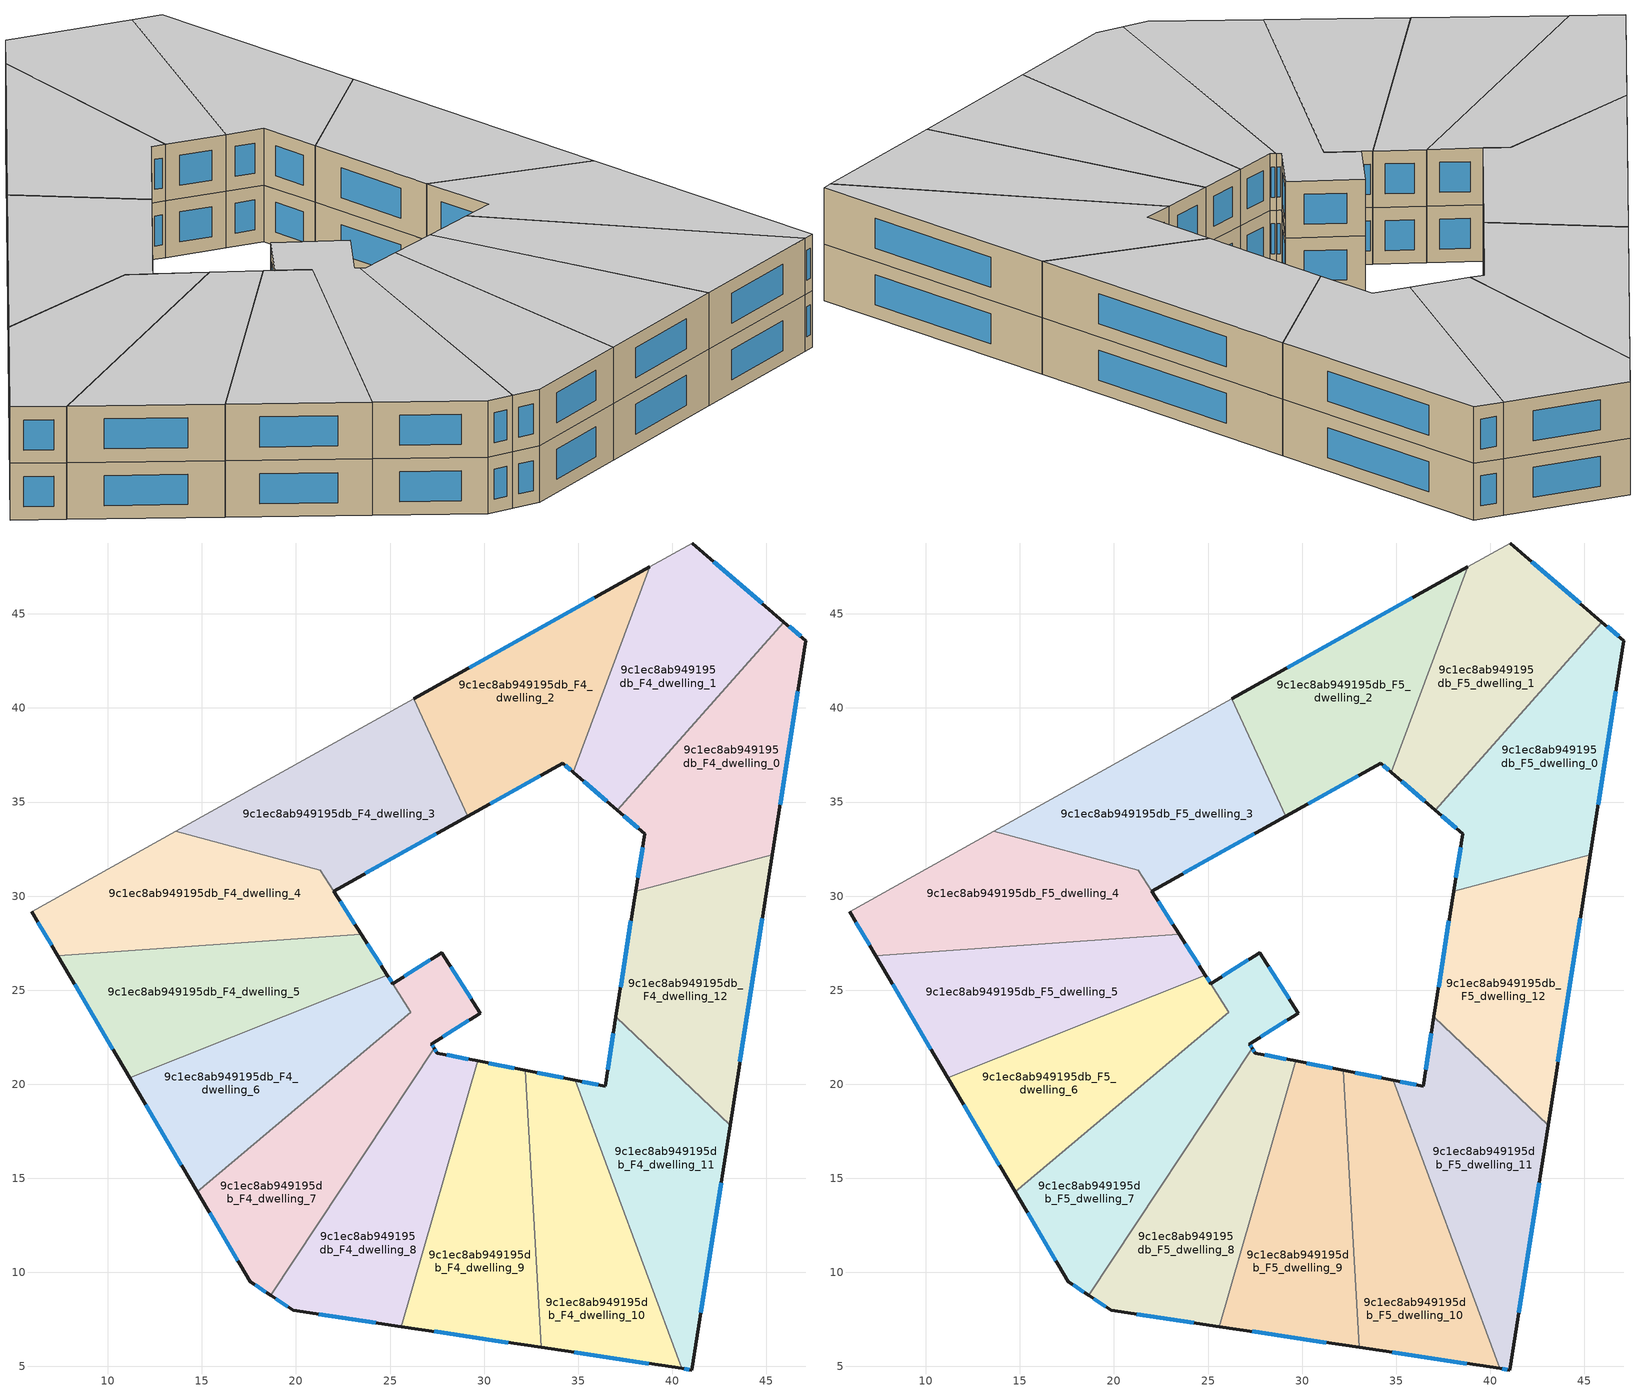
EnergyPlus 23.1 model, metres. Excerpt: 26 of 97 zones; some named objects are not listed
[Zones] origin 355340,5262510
9c1ec8ab949195db_F4_dwelling_0
 floor to 9c1ec8ab949195db_F3_dwelling_0 (EU_floor_Construction): 47.1,43.57 45.32,32.2 38.05,30.25 38.53,33.32 37.08,34.57 45.94,44.57 z12
 wall outside (EU_wall_Construction): 37.08,34.57 38.53,33.32 38.05,30.25 / 45.32,32.2 47.1,43.57 45.94,44.57 z12:15
 wall to 9c1ec8ab949195db_F4_dwelling_12 (EU_wall_Construction): 38.05,30.25 45.32,32.2 z12:15
 wall to 9c1ec8ab949195db_F4_dwelling_1 (EU_wall_Construction): 45.94,44.57 37.08,34.57 z12:15
 window (EU_Window_Construction): 38.42,32.6 38.16,30.97 / 37.42,34.28 38.19,33.61 / 46.83,43.81 46.21,44.33 / 45.74,34.87 46.68,40.9 z12.7:14.3
9c1ec8ab949195db_F4_dwelling_1
 floor to 9c1ec8ab949195db_F3_dwelling_1 (EU_floor_Construction): 45.94,44.57 37.08,34.57 34.74,36.58 38.82,47.52 41.05,48.77 z12
 wall outside (EU_wall_Construction): 34.74,36.58 37.08,34.57 / 45.94,44.57 41.05,48.77 z12:15
 wall to 9c1ec8ab949195db_F4_dwelling_2 (EU_wall_Construction): 38.82,47.52 34.74,36.58 z12:15
 wall adiabatic (EU_wall_Construction): 41.05,48.77 38.82,47.52 z12:15
 window (EU_Window_Construction): 35.29,36.11 36.53,35.04 / 44.79,45.56 42.2,47.78 z12.7:14.3
9c1ec8ab949195db_F4_dwelling_10
 floor to 9c1ec8ab949195db_F3_dwelling_10 (EU_floor_Construction): 34.84,20.22 40.5,4.89 33.03,6.01 32.2,20.74 z12
 wall outside (EU_wall_Construction): 34.84,20.22 32.2,20.74 / 33.03,6.01 40.5,4.89 z12:15
 wall to 9c1ec8ab949195db_F4_dwelling_11 (EU_wall_Construction): 40.5,4.89 34.84,20.22 z12:15
 wall to 9c1ec8ab949195db_F4_dwelling_9 (EU_wall_Construction): 32.2,20.74 33.03,6.01 z12:15
 window (EU_Window_Construction): 34.22,20.34 32.82,20.62 / 34.79,5.75 38.75,5.15 z12.7:14.3
9c1ec8ab949195db_F4_dwelling_11
 floor to 9c1ec8ab949195db_F3_dwelling_11 (EU_floor_Construction): 43.07,17.82 41.04,4.81 40.5,4.89 34.84,20.22 36.43,19.91 37.01,23.58 z12
 wall outside (EU_wall_Construction): 37.01,23.58 36.43,19.91 34.84,20.22 / 40.5,4.89 41.04,4.81 43.07,17.82 z12:15
 wall to 9c1ec8ab949195db_F4_dwelling_12 (EU_wall_Construction): 43.07,17.82 37.01,23.58 z12:15
 window (EU_Window_Construction): 36.06,19.98 35.21,20.14 / 36.87,22.72 36.57,20.77 / 41.52,7.87 42.6,14.77 / 40.63,4.87 40.91,4.83 z12.7:14.3
9c1ec8ab949195db_F4_dwelling_12
 floor to 9c1ec8ab949195db_F3_dwelling_12 (EU_floor_Construction): 45.32,32.2 43.07,17.82 37.01,23.58 38.05,30.25 z12
 wall outside (EU_wall_Construction): 38.05,30.25 37.01,23.58 / 43.07,17.82 45.32,32.2 z12:15
 window (EU_Window_Construction): 37.81,28.69 37.25,25.15 / 43.6,21.2 44.79,28.82 z12.7:14.3
9c1ec8ab949195db_F4_dwelling_2
 floor to 9c1ec8ab949195db_F3_dwelling_2 (EU_floor_Construction): 38.82,47.52 34.74,36.58 34.18,37.06 29.13,34.25 26.25,40.5 z12
 wall outside (EU_wall_Construction): 29.13,34.25 34.18,37.06 34.74,36.58 / 38.82,47.52 26.25,40.5 z12:15
 wall to 9c1ec8ab949195db_F4_dwelling_3 (EU_wall_Construction): 26.25,40.5 29.13,34.25 z12:15
 window (EU_Window_Construction): 34.31,36.95 34.61,36.69 / 30.32,34.91 33,36.4 / 35.86,45.87 29.2,42.15 z12.7:14.3
9c1ec8ab949195db_F4_dwelling_3
 floor to 9c1ec8ab949195db_F3_dwelling_3 (EU_floor_Construction): 26.25,40.5 29.13,34.25 22.01,30.27 21.3,31.38 13.62,33.45 z12
 wall outside (EU_wall_Construction): 22.01,30.27 29.13,34.25 z12:15
 wall adiabatic (EU_wall_Construction): 26.25,40.5 13.62,33.45 z12:15
 wall to 9c1ec8ab949195db_F4_dwelling_4 (EU_wall_Construction): 13.62,33.45 21.3,31.38 22.01,30.27 z12:15
 window (EU_Window_Construction): 23.68,31.2 27.46,33.31 z12.7:14.3
9c1ec8ab949195db_F4_dwelling_4
 floor to 9c1ec8ab949195db_F3_dwelling_4 (EU_floor_Construction): 21.3,31.38 23.47,27.98 7.33,26.83 5.95,29.17 13.62,33.45 z12
 wall outside (EU_wall_Construction): 23.47,27.98 22.01,30.26 / 5.95,29.17 7.33,26.83 z12:15
 wall to 9c1ec8ab949195db_F4_dwelling_5 (EU_wall_Construction): 7.33,26.83 23.47,27.98 z12:15
 wall adiabatic (EU_wall_Construction): 13.62,33.45 5.95,29.17 z12:15
 window (EU_Window_Construction): 23.13,28.51 22.35,29.73 / 6.28,28.62 7.01,27.38 z12.7:14.3
9c1ec8ab949195db_F4_dwelling_5
 floor to 9c1ec8ab949195db_F3_dwelling_5 (EU_floor_Construction): 23.47,27.98 24.85,25.8 11.17,20.33 7.33,26.83 z12
 wall outside (EU_wall_Construction): 24.85,25.8 23.47,27.98 / 7.33,26.83 11.17,20.33 z12:15
 wall to 9c1ec8ab949195db_F4_dwelling_6 (EU_wall_Construction): 11.17,20.33 24.85,25.8 z12:15
 window (EU_Window_Construction): 24.53,26.32 23.79,27.47 / 8.23,25.31 10.27,21.86 z12.7:14.3
9c1ec8ab949195db_F4_dwelling_6
 floor to 9c1ec8ab949195db_F3_dwelling_6 (EU_floor_Construction): 24.85,25.8 26.11,23.82 14.75,14.28 11.17,20.33 z12
 wall outside (EU_wall_Construction): 11.17,20.33 14.75,14.28 / 25.15,25.34 24.85,25.8 z12:15
 wall to 9c1ec8ab949195db_F4_dwelling_7 (EU_wall_Construction): 14.75,14.28 26.11,23.82 25.15,25.34 z12:15
 window (EU_Window_Construction): 12.01,18.91 13.91,15.7 / 25.08,25.45 24.92,25.7 z12.7:14.3
9c1ec8ab949195db_F4_dwelling_7
 floor to 9c1ec8ab949195db_F3_dwelling_7 (EU_floor_Construction): 27.74,26.99 29.8,23.78 27.2,22.13 27.35,21.91 18.65,8.79 17.57,9.51 14.75,14.28 26.11,23.83 25.15,25.34 z12
 wall outside (EU_wall_Construction): 27.35,21.91 27.2,22.13 29.8,23.78 27.74,26.99 25.15,25.34 / 14.75,14.28 17.57,9.51 18.65,8.79 z12:15
 wall to 9c1ec8ab949195db_F4_dwelling_8 (EU_wall_Construction): 18.65,8.79 27.35,21.91 z12:15
 window (EU_Window_Construction): 27.31,21.96 27.24,22.08 / 17.82,9.34 18.4,8.96 / 15.41,13.16 16.91,10.63 / 27.13,26.6 25.76,25.73 / 29.31,24.54 28.22,26.24 / 27.81,22.52 29.19,23.4 z12.7:14.3
9c1ec8ab949195db_F4_dwelling_8
 floor to 9c1ec8ab949195db_F3_dwelling_8 (EU_floor_Construction): 29.65,21.24 25.59,7.12 19.86,7.98 18.65,8.79 27.35,21.91 27.51,21.66 z12
 wall outside (EU_wall_Construction): 29.65,21.24 27.51,21.66 27.35,21.91 / 18.65,8.79 19.86,7.98 25.59,7.12 z12:15
 wall to 9c1ec8ab949195db_F4_dwelling_9 (EU_wall_Construction): 25.59,7.12 29.65,21.24 z12:15
 window (EU_Window_Construction): 27.47,21.72 27.38,21.85 / 29.15,21.34 28.01,21.56 / 21.21,7.78 24.25,7.33 / 18.93,8.6 19.58,8.17 z12.7:14.3
9c1ec8ab949195db_F4_dwelling_9
 floor to 9c1ec8ab949195db_F3_dwelling_9 (EU_floor_Construction): 32.2,20.74 33.03,6.01 25.59,7.12 29.65,21.24 z12
 wall outside (EU_wall_Construction): 32.2,20.74 29.65,21.24 / 25.59,7.12 33.03,6.01 z12:15
 window (EU_Window_Construction): 31.6,20.85 30.25,21.12 / 27.34,6.86 31.28,6.27 z12.7:14.3
9c1ec8ab949195db_F5_dwelling_0
 floor to 9c1ec8ab949195db_F4_dwelling_0 (EU_floor_Construction): 47.1,43.57 45.32,32.2 38.05,30.25 38.53,33.32 37.08,34.57 45.94,44.57 z15
 wall outside (EU_wall_Construction): 37.08,34.57 38.53,33.32 38.05,30.25 / 45.32,32.2 47.1,43.57 45.94,44.57 z15:18
 wall to 9c1ec8ab949195db_F5_dwelling_12 (EU_wall_Construction): 38.05,30.25 45.32,32.2 z15:18
 wall to 9c1ec8ab949195db_F5_dwelling_1 (EU_wall_Construction): 45.94,44.57 37.08,34.57 z15:18
 window (EU_Window_Construction): 38.42,32.6 38.16,30.97 / 37.42,34.28 38.19,33.61 / 46.83,43.81 46.21,44.33 / 45.74,34.87 46.68,40.9 z15.7:17.3
 ceiling to 9c1ec8ab949195db_F6_dwelling_0 (EU_floor_Construction): 45.32,32.2 47.1,43.57 45.94,44.57 37.08,34.57 38.53,33.32 38.05,30.25 z18
9c1ec8ab949195db_F5_dwelling_1
 floor to 9c1ec8ab949195db_F4_dwelling_1 (EU_floor_Construction): 45.94,44.57 37.08,34.57 34.74,36.58 38.82,47.52 41.05,48.77 z15
 wall outside (EU_wall_Construction): 34.74,36.58 37.08,34.57 / 45.94,44.57 41.05,48.77 z15:18
 wall to 9c1ec8ab949195db_F5_dwelling_2 (EU_wall_Construction): 38.82,47.52 34.74,36.58 z15:18
 wall adiabatic (EU_wall_Construction): 41.05,48.77 38.82,47.52 z15:18
 window (EU_Window_Construction): 35.29,36.11 36.53,35.04 / 44.79,45.56 42.2,47.78 z15.7:17.3
 ceiling to 9c1ec8ab949195db_F6_dwelling_1 (EU_floor_Construction): 37.08,34.57 45.94,44.57 41.05,48.77 38.82,47.52 34.74,36.58 z18
9c1ec8ab949195db_F5_dwelling_10
 floor to 9c1ec8ab949195db_F4_dwelling_10 (EU_floor_Construction): 34.84,20.22 40.5,4.89 33.03,6.01 32.2,20.74 z15
 wall outside (EU_wall_Construction): 34.84,20.22 32.2,20.74 / 33.03,6.01 40.5,4.89 z15:18
 wall to 9c1ec8ab949195db_F5_dwelling_11 (EU_wall_Construction): 40.5,4.89 34.84,20.22 z15:18
 wall to 9c1ec8ab949195db_F5_dwelling_9 (EU_wall_Construction): 32.2,20.74 33.03,6.01 z15:18
 window (EU_Window_Construction): 34.22,20.34 32.82,20.62 / 34.79,5.75 38.75,5.15 z15.7:17.3
 ceiling to 9c1ec8ab949195db_F6_dwelling_10 (EU_floor_Construction): 40.5,4.89 34.84,20.22 32.2,20.74 33.03,6.01 z18
9c1ec8ab949195db_F5_dwelling_11
 floor to 9c1ec8ab949195db_F4_dwelling_11 (EU_floor_Construction): 43.07,17.82 41.04,4.81 40.5,4.89 34.84,20.22 36.43,19.91 37.01,23.58 z15
 wall outside (EU_wall_Construction): 37.01,23.58 36.43,19.91 34.84,20.22 / 40.5,4.89 41.04,4.81 43.07,17.82 z15:18
 wall to 9c1ec8ab949195db_F5_dwelling_12 (EU_wall_Construction): 43.07,17.82 37.01,23.58 z15:18
 window (EU_Window_Construction): 36.06,19.98 35.21,20.14 / 36.87,22.72 36.57,20.77 / 41.52,7.87 42.6,14.77 / 40.63,4.87 40.91,4.83 z15.7:17.3
 ceiling to 9c1ec8ab949195db_F6_dwelling_11 (EU_floor_Construction): 41.04,4.81 43.07,17.82 37.01,23.58 36.43,19.91 34.84,20.22 40.5,4.89 z18
9c1ec8ab949195db_F5_dwelling_12
 floor to 9c1ec8ab949195db_F4_dwelling_12 (EU_floor_Construction): 45.32,32.2 43.07,17.82 37.01,23.58 38.05,30.25 z15
 wall outside (EU_wall_Construction): 38.05,30.25 37.01,23.58 / 43.07,17.82 45.32,32.2 z15:18
 window (EU_Window_Construction): 37.81,28.69 37.25,25.15 / 43.6,21.2 44.79,28.82 z15.7:17.3
 ceiling to 9c1ec8ab949195db_F6_dwelling_12 (EU_floor_Construction): 43.07,17.82 45.32,32.2 38.05,30.25 37.01,23.58 z18
9c1ec8ab949195db_F5_dwelling_2
 floor to 9c1ec8ab949195db_F4_dwelling_2 (EU_floor_Construction): 38.82,47.52 34.74,36.58 34.18,37.06 29.13,34.25 26.25,40.5 z15
 wall outside (EU_wall_Construction): 29.13,34.25 34.18,37.06 34.74,36.58 / 38.82,47.52 26.25,40.5 z15:18
 wall to 9c1ec8ab949195db_F5_dwelling_3 (EU_wall_Construction): 26.25,40.5 29.13,34.25 z15:18
 window (EU_Window_Construction): 34.31,36.95 34.61,36.69 / 30.32,34.91 33,36.4 / 35.86,45.87 29.2,42.15 z15.7:17.3
 ceiling to 9c1ec8ab949195db_F6_dwelling_2 (EU_floor_Construction): 34.74,36.58 38.82,47.52 26.25,40.5 29.13,34.25 34.18,37.06 z18
9c1ec8ab949195db_F5_dwelling_3
 floor to 9c1ec8ab949195db_F4_dwelling_3 (EU_floor_Construction): 26.25,40.5 29.13,34.25 22.01,30.27 21.3,31.38 13.62,33.45 z15
 wall outside (EU_wall_Construction): 22.01,30.27 29.13,34.25 z15:18
 wall adiabatic (EU_wall_Construction): 26.25,40.5 13.62,33.45 z15:18
 wall to 9c1ec8ab949195db_F5_dwelling_4 (EU_wall_Construction): 13.62,33.45 21.3,31.38 22.01,30.27 z15:18
 window (EU_Window_Construction): 23.68,31.2 27.46,33.31 z15.7:17.3
 ceiling to 9c1ec8ab949195db_F6_dwelling_3 (EU_floor_Construction): 29.13,34.25 26.25,40.5 13.62,33.45 21.3,31.38 22.01,30.27 z18
9c1ec8ab949195db_F5_dwelling_4
 floor to 9c1ec8ab949195db_F4_dwelling_4 (EU_floor_Construction): 21.3,31.38 23.47,27.98 7.33,26.83 5.95,29.17 13.62,33.45 z15
 wall outside (EU_wall_Construction): 23.47,27.98 22.01,30.26 / 5.95,29.17 7.33,26.83 z15:18
 wall to 9c1ec8ab949195db_F5_dwelling_5 (EU_wall_Construction): 7.33,26.83 23.47,27.98 z15:18
 wall adiabatic (EU_wall_Construction): 13.62,33.45 5.95,29.17 z15:18
 window (EU_Window_Construction): 23.13,28.51 22.35,29.73 / 6.28,28.62 7.01,27.38 z15.7:17.3
 ceiling to 9c1ec8ab949195db_F6_dwelling_4 (EU_floor_Construction): 23.47,27.98 21.3,31.38 13.62,33.45 5.95,29.17 7.33,26.83 z18
9c1ec8ab949195db_F5_dwelling_5
 floor to 9c1ec8ab949195db_F4_dwelling_5 (EU_floor_Construction): 23.47,27.98 24.85,25.8 11.17,20.33 7.33,26.83 z15
 wall outside (EU_wall_Construction): 24.85,25.8 23.47,27.98 / 7.33,26.83 11.17,20.33 z15:18
 wall to 9c1ec8ab949195db_F5_dwelling_6 (EU_wall_Construction): 11.17,20.33 24.85,25.8 z15:18
 window (EU_Window_Construction): 24.53,26.32 23.79,27.47 / 8.23,25.31 10.27,21.86 z15.7:17.3
 ceiling to 9c1ec8ab949195db_F6_dwelling_5 (EU_floor_Construction): 24.85,25.8 23.47,27.98 7.33,26.83 11.17,20.33 z18
9c1ec8ab949195db_F5_dwelling_6
 floor to 9c1ec8ab949195db_F4_dwelling_6 (EU_floor_Construction): 24.85,25.8 26.11,23.82 14.75,14.28 11.17,20.33 z15
 wall outside (EU_wall_Construction): 11.17,20.33 14.75,14.28 / 25.15,25.34 24.85,25.8 z15:18
 wall to 9c1ec8ab949195db_F5_dwelling_7 (EU_wall_Construction): 14.75,14.28 26.11,23.82 25.15,25.34 z15:18
 window (EU_Window_Construction): 12.01,18.91 13.91,15.7 / 25.08,25.45 24.92,25.7 z15.7:17.3
 ceiling to 9c1ec8ab949195db_F6_dwelling_6 (EU_floor_Construction): 26.11,23.82 24.85,25.8 11.17,20.33 14.75,14.28 z18
9c1ec8ab949195db_F5_dwelling_7
 floor to 9c1ec8ab949195db_F4_dwelling_7 (EU_floor_Construction): 27.74,26.99 29.8,23.78 27.2,22.13 27.35,21.91 18.65,8.79 17.57,9.51 14.75,14.28 26.11,23.83 25.15,25.34 z15
 wall outside (EU_wall_Construction): 27.35,21.91 27.2,22.13 29.8,23.78 27.74,26.99 25.15,25.34 / 14.75,14.28 17.57,9.51 18.65,8.79 z15:18
 wall to 9c1ec8ab949195db_F5_dwelling_8 (EU_wall_Construction): 18.65,8.79 27.35,21.91 z15:18
 window (EU_Window_Construction): 27.31,21.96 27.24,22.08 / 17.82,9.34 18.4,8.96 / 15.41,13.16 16.91,10.63 / 27.13,26.6 25.76,25.73 / 29.31,24.54 28.22,26.24 / 27.81,22.52 29.19,23.4 z15.7:17.3
 ceiling to 9c1ec8ab949195db_F6_dwelling_7 (EU_floor_Construction): 18.65,8.79 27.35,21.91 27.2,22.13 29.8,23.78 27.74,26.99 25.15,25.34 26.11,23.83 14.75,14.28 17.57,9.51 z18
9c1ec8ab949195db_F5_dwelling_8
 floor to 9c1ec8ab949195db_F4_dwelling_8 (EU_floor_Construction): 29.65,21.24 25.59,7.12 19.86,7.98 18.65,8.79 27.35,21.91 27.51,21.66 z15
 wall outside (EU_wall_Construction): 29.65,21.24 27.51,21.66 27.35,21.91 / 18.65,8.79 19.86,7.98 25.59,7.12 z15:18
 wall to 9c1ec8ab949195db_F5_dwelling_9 (EU_wall_Construction): 25.59,7.12 29.65,21.24 z15:18
 window (EU_Window_Construction): 27.47,21.72 27.38,21.85 / 29.15,21.34 28.01,21.56 / 21.21,7.78 24.25,7.33 / 18.93,8.6 19.58,8.17 z15.7:17.3
 ceiling to 9c1ec8ab949195db_F6_dwelling_8 (EU_floor_Construction): 25.59,7.12 29.65,21.24 27.51,21.66 27.35,21.91 18.65,8.79 19.86,7.98 z18
9c1ec8ab949195db_F5_dwelling_9
 floor to 9c1ec8ab949195db_F4_dwelling_9 (EU_floor_Construction): 32.2,20.74 33.03,6.01 25.59,7.12 29.65,21.24 z15
 wall outside (EU_wall_Construction): 32.2,20.74 29.65,21.24 / 25.59,7.12 33.03,6.01 z15:18
 window (EU_Window_Construction): 31.6,20.85 30.25,21.12 / 27.34,6.86 31.28,6.27 z15.7:17.3
 ceiling to 9c1ec8ab949195db_F6_dwelling_9 (EU_floor_Construction): 33.03,6.01 32.2,20.74 29.65,21.24 25.59,7.12 z18
[Building]
EU S2 Campaign: North Axis=0; Terrain=City; Solar Distribution=FullExterior
[Site:Location]
Budapest.Ferenc.Liszt.Intl.AP: Latitude=47.437; Longitude=19.256; Time Zone=1; Elevation=185
[SizingPeriod:WeatherFileDays]
AnnualSizingPeriod: Begin Month=1; Begin Day of Month=1; End Month=12; End Day of Month=31; Day of Week for Start Day=Monday; Use Weather File Daylight Saving Period=No; Use Weather File Rain and Snow Indicators=No
[MATERIAL]
EU_InternalMass_Material: Roughness=MediumRough; Thickness=0.1; Conductivity=1; Density=1800; Specific Heat=900; Thermal Absorptance=0.9; Solar Absorptance=0.7; Visible Absorptance=0.7
[MATERIAL:NOMASS] Roughness=MediumRough; Thermal Absorptance=0.9; Solar Absorptance=0.7; Visible Absorptance=0.7
Name | Thermal Resistance
EU_wall_NoMass | 0.832559
EU_floor_NoMass | 0.872794
[WINDOWMATERIAL:SIMPLEGLAZINGSYSTEM]
EU_Window_SimpleGlazing: UFactor=2.79869; Solar Heat Gain Coefficient=0.75; Visible Transmittance=0.75
[CONSTRUCTION]
EU_wall_Construction: EU_wall_NoMass
EU_floor_Construction: EU_floor_NoMass
EU_Window_Construction: EU_Window_SimpleGlazing
EU_InternalMass_Construction: EU_InternalMass_Material
[ZONE] Type=1; Multiplier=1; Ceiling Height=autocalculate; Floor Area=autocalculate; Part of Total Floor Area=Yes
Name | Volume
9c1ec8ab949195db_F4_dwelling_0; 9c1ec8ab949195db_F5_dwelling_0 | 219.926
9c1ec8ab949195db_F4_dwelling_1; 9c1ec8ab949195db_F5_dwelling_1 | 219.93
9c1ec8ab949195db_F4_dwelling_10; 9c1ec8ab949195db_F5_dwelling_10 | 219.934
9c1ec8ab949195db_F4_dwelling_11; 9c1ec8ab949195db_F5_dwelling_11 | 219.931
9c1ec8ab949195db_F4_dwelling_12; 9c1ec8ab949195db_F5_dwelling_12 | 219.928
9c1ec8ab949195db_F4_dwelling_2; 9c1ec8ab949195db_F5_dwelling_2 | 219.951
9c1ec8ab949195db_F4_dwelling_3; 9c1ec8ab949195db_F5_dwelling_3 | 222.404
9c1ec8ab949195db_F4_dwelling_4; 9c1ec8ab949195db_F5_dwelling_4 | 217.403
9c1ec8ab949195db_F4_dwelling_5; 9c1ec8ab949195db_F5_dwelling_5; 9c1ec8ab949195db_F4_dwelling_9; 9c1ec8ab949195db_F5_dwelling_9 | 219.91
9c1ec8ab949195db_F4_dwelling_6; 9c1ec8ab949195db_F5_dwelling_6 | 205.243
9c1ec8ab949195db_F4_dwelling_7; 9c1ec8ab949195db_F5_dwelling_7 | 238.724
9c1ec8ab949195db_F4_dwelling_8; 9c1ec8ab949195db_F5_dwelling_8 | 215.86
[INTERNALMASS] Construction=EU_InternalMass_Construction
Name | Zone or ZoneList | Surface Area
9c1ec8ab949195db_F4_dwelling_0_EU_InternalMass | 9c1ec8ab949195db_F4_dwelling_0 | 73.3084
9c1ec8ab949195db_F4_dwelling_1_EU_InternalMass | 9c1ec8ab949195db_F4_dwelling_1 | 73.3103
9c1ec8ab949195db_F4_dwelling_2_EU_InternalMass | 9c1ec8ab949195db_F4_dwelling_2 | 73.3169
9c1ec8ab949195db_F4_dwelling_3_EU_InternalMass | 9c1ec8ab949195db_F4_dwelling_3 | 74.1356
9c1ec8ab949195db_F4_dwelling_4_EU_InternalMass | 9c1ec8ab949195db_F4_dwelling_4 | 72.4766
9c1ec8ab949195db_F4_dwelling_5_EU_InternalMass | 9c1ec8ab949195db_F4_dwelling_5 | 73.3035
9c1ec8ab949195db_F4_dwelling_6_EU_InternalMass | 9c1ec8ab949195db_F4_dwelling_6 | 68.42
9c1ec8ab949195db_F4_dwelling_7_EU_InternalMass | 9c1ec8ab949195db_F4_dwelling_7 | 79.5736
9c1ec8ab949195db_F4_dwelling_8_EU_InternalMass | 9c1ec8ab949195db_F4_dwelling_8 | 71.9534
9c1ec8ab949195db_F4_dwelling_9_EU_InternalMass | 9c1ec8ab949195db_F4_dwelling_9 | 73.3032
9c1ec8ab949195db_F4_dwelling_10_EU_InternalMass | 9c1ec8ab949195db_F4_dwelling_10 | 73.3113
9c1ec8ab949195db_F4_dwelling_11_EU_InternalMass | 9c1ec8ab949195db_F4_dwelling_11 | 73.3106
9c1ec8ab949195db_F4_dwelling_12_EU_InternalMass | 9c1ec8ab949195db_F4_dwelling_12 | 73.3095
9c1ec8ab949195db_F5_dwelling_0_EU_InternalMass | 9c1ec8ab949195db_F5_dwelling_0 | 73.3084
9c1ec8ab949195db_F5_dwelling_1_EU_InternalMass | 9c1ec8ab949195db_F5_dwelling_1 | 73.3103
9c1ec8ab949195db_F5_dwelling_2_EU_InternalMass | 9c1ec8ab949195db_F5_dwelling_2 | 73.3169
9c1ec8ab949195db_F5_dwelling_3_EU_InternalMass | 9c1ec8ab949195db_F5_dwelling_3 | 74.1356
9c1ec8ab949195db_F5_dwelling_4_EU_InternalMass | 9c1ec8ab949195db_F5_dwelling_4 | 72.4766
9c1ec8ab949195db_F5_dwelling_5_EU_InternalMass | 9c1ec8ab949195db_F5_dwelling_5 | 73.3035
9c1ec8ab949195db_F5_dwelling_6_EU_InternalMass | 9c1ec8ab949195db_F5_dwelling_6 | 68.42
9c1ec8ab949195db_F5_dwelling_7_EU_InternalMass | 9c1ec8ab949195db_F5_dwelling_7 | 79.5736
9c1ec8ab949195db_F5_dwelling_8_EU_InternalMass | 9c1ec8ab949195db_F5_dwelling_8 | 71.9534
9c1ec8ab949195db_F5_dwelling_9_EU_InternalMass | 9c1ec8ab949195db_F5_dwelling_9 | 73.3032
9c1ec8ab949195db_F5_dwelling_10_EU_InternalMass | 9c1ec8ab949195db_F5_dwelling_10 | 73.3113
9c1ec8ab949195db_F5_dwelling_11_EU_InternalMass | 9c1ec8ab949195db_F5_dwelling_11 | 73.3106
9c1ec8ab949195db_F5_dwelling_12_EU_InternalMass | 9c1ec8ab949195db_F5_dwelling_12 | 73.3095
[OTHEREQUIPMENT] Fuel Type=Electricity; Design Level Calculation Method=Watts/Area; Power per Zone Floor Area=1; Fraction Latent=0; Fraction Radiant=0; Fraction Lost=0; Carbon Dioxide Generation Rate=0; EndUse Subcategory=EU_Step8_InternalGains
Name | Zone or ZoneList or Space or SpaceList | Schedule
EU_Step8_InternalGain_9c1ec8ab949195db_F4_dwelling_0_f000 | 9c1ec8ab949195db_F4_dwelling_0 | EU_Step8_GainSchedule_9c1ec8ab949195db_F4_dwelling_0_f000
EU_Step8_InternalGain_9c1ec8ab949195db_F4_dwelling_1_f000 | 9c1ec8ab949195db_F4_dwelling_1 | EU_Step8_GainSchedule_9c1ec8ab949195db_F4_dwelling_1_f000
EU_Step8_InternalGain_9c1ec8ab949195db_F4_dwelling_2_f000 | 9c1ec8ab949195db_F4_dwelling_2 | EU_Step8_GainSchedule_9c1ec8ab949195db_F4_dwelling_2_f000
EU_Step8_InternalGain_9c1ec8ab949195db_F4_dwelling_3_f000 | 9c1ec8ab949195db_F4_dwelling_3 | EU_Step8_GainSchedule_9c1ec8ab949195db_F4_dwelling_3_f000
EU_Step8_InternalGain_9c1ec8ab949195db_F4_dwelling_4_f000 | 9c1ec8ab949195db_F4_dwelling_4 | EU_Step8_GainSchedule_9c1ec8ab949195db_F4_dwelling_4_f000
EU_Step8_InternalGain_9c1ec8ab949195db_F4_dwelling_5_f000 | 9c1ec8ab949195db_F4_dwelling_5 | EU_Step8_GainSchedule_9c1ec8ab949195db_F4_dwelling_5_f000
EU_Step8_InternalGain_9c1ec8ab949195db_F4_dwelling_6_f000 | 9c1ec8ab949195db_F4_dwelling_6 | EU_Step8_GainSchedule_9c1ec8ab949195db_F4_dwelling_6_f000
EU_Step8_InternalGain_9c1ec8ab949195db_F4_dwelling_7_f000 | 9c1ec8ab949195db_F4_dwelling_7 | EU_Step8_GainSchedule_9c1ec8ab949195db_F4_dwelling_7_f000
EU_Step8_InternalGain_9c1ec8ab949195db_F4_dwelling_8_f000 | 9c1ec8ab949195db_F4_dwelling_8 | EU_Step8_GainSchedule_9c1ec8ab949195db_F4_dwelling_8_f000
EU_Step8_InternalGain_9c1ec8ab949195db_F4_dwelling_9_f000 | 9c1ec8ab949195db_F4_dwelling_9 | EU_Step8_GainSchedule_9c1ec8ab949195db_F4_dwelling_9_f000
EU_Step8_InternalGain_9c1ec8ab949195db_F4_dwelling_10_f000 | 9c1ec8ab949195db_F4_dwelling_10 | EU_Step8_GainSchedule_9c1ec8ab949195db_F4_dwelling_10_f000
EU_Step8_InternalGain_9c1ec8ab949195db_F4_dwelling_11_f000 | 9c1ec8ab949195db_F4_dwelling_11 | EU_Step8_GainSchedule_9c1ec8ab949195db_F4_dwelling_11_f000
EU_Step8_InternalGain_9c1ec8ab949195db_F4_dwelling_12_f000 | 9c1ec8ab949195db_F4_dwelling_12 | EU_Step8_GainSchedule_9c1ec8ab949195db_F4_dwelling_12_f000
EU_Step8_InternalGain_9c1ec8ab949195db_F5_dwelling_0_f000 | 9c1ec8ab949195db_F5_dwelling_0 | EU_Step8_GainSchedule_9c1ec8ab949195db_F5_dwelling_0_f000
EU_Step8_InternalGain_9c1ec8ab949195db_F5_dwelling_1_f000 | 9c1ec8ab949195db_F5_dwelling_1 | EU_Step8_GainSchedule_9c1ec8ab949195db_F5_dwelling_1_f000
EU_Step8_InternalGain_9c1ec8ab949195db_F5_dwelling_2_f000 | 9c1ec8ab949195db_F5_dwelling_2 | EU_Step8_GainSchedule_9c1ec8ab949195db_F5_dwelling_2_f000
EU_Step8_InternalGain_9c1ec8ab949195db_F5_dwelling_3_f000 | 9c1ec8ab949195db_F5_dwelling_3 | EU_Step8_GainSchedule_9c1ec8ab949195db_F5_dwelling_3_f000
EU_Step8_InternalGain_9c1ec8ab949195db_F5_dwelling_4_f000 | 9c1ec8ab949195db_F5_dwelling_4 | EU_Step8_GainSchedule_9c1ec8ab949195db_F5_dwelling_4_f000
EU_Step8_InternalGain_9c1ec8ab949195db_F5_dwelling_5_f000 | 9c1ec8ab949195db_F5_dwelling_5 | EU_Step8_GainSchedule_9c1ec8ab949195db_F5_dwelling_5_f000
EU_Step8_InternalGain_9c1ec8ab949195db_F5_dwelling_6_f000 | 9c1ec8ab949195db_F5_dwelling_6 | EU_Step8_GainSchedule_9c1ec8ab949195db_F5_dwelling_6_f000
EU_Step8_InternalGain_9c1ec8ab949195db_F5_dwelling_7_f000 | 9c1ec8ab949195db_F5_dwelling_7 | EU_Step8_GainSchedule_9c1ec8ab949195db_F5_dwelling_7_f000
EU_Step8_InternalGain_9c1ec8ab949195db_F5_dwelling_8_f000 | 9c1ec8ab949195db_F5_dwelling_8 | EU_Step8_GainSchedule_9c1ec8ab949195db_F5_dwelling_8_f000
EU_Step8_InternalGain_9c1ec8ab949195db_F5_dwelling_9_f000 | 9c1ec8ab949195db_F5_dwelling_9 | EU_Step8_GainSchedule_9c1ec8ab949195db_F5_dwelling_9_f000
EU_Step8_InternalGain_9c1ec8ab949195db_F5_dwelling_10_f000 | 9c1ec8ab949195db_F5_dwelling_10 | EU_Step8_GainSchedule_9c1ec8ab949195db_F5_dwelling_10_f000
EU_Step8_InternalGain_9c1ec8ab949195db_F5_dwelling_11_f000 | 9c1ec8ab949195db_F5_dwelling_11 | EU_Step8_GainSchedule_9c1ec8ab949195db_F5_dwelling_11_f000
EU_Step8_InternalGain_9c1ec8ab949195db_F5_dwelling_12_f000 | 9c1ec8ab949195db_F5_dwelling_12 | EU_Step8_GainSchedule_9c1ec8ab949195db_F5_dwelling_12_f000
[ZONEVENTILATION:DESIGNFLOWRATE] Schedule=EU_AlwaysOn; Design Flow Rate Calculation Method=AirChanges/Hour; Air Changes per Hour=0.475469; Ventilation Type=Natural; Fan Pressure Rise=0; Fan Total Efficiency=1; Constant Term Coefficient=1; Temperature Term Coefficient=0; Velocity Term Coefficient=0; Velocity Squared Term Coefficient=0; Minimum Indoor Temperature=-100; Maximum Indoor Temperature=100; Delta Temperature=-100; Minimum Outdoor Temperature=-100; Maximum Outdoor Temperature=100; Maximum Wind Speed=40
Name | Zone or ZoneList or Space or SpaceList
EU_ConstantAir_9c1ec8ab949195db_F4_dwelling_0 | 9c1ec8ab949195db_F4_dwelling_0
EU_ConstantAir_9c1ec8ab949195db_F4_dwelling_1 | 9c1ec8ab949195db_F4_dwelling_1
EU_ConstantAir_9c1ec8ab949195db_F4_dwelling_2 | 9c1ec8ab949195db_F4_dwelling_2
EU_ConstantAir_9c1ec8ab949195db_F4_dwelling_3 | 9c1ec8ab949195db_F4_dwelling_3
EU_ConstantAir_9c1ec8ab949195db_F4_dwelling_4 | 9c1ec8ab949195db_F4_dwelling_4
EU_ConstantAir_9c1ec8ab949195db_F4_dwelling_5 | 9c1ec8ab949195db_F4_dwelling_5
EU_ConstantAir_9c1ec8ab949195db_F4_dwelling_6 | 9c1ec8ab949195db_F4_dwelling_6
EU_ConstantAir_9c1ec8ab949195db_F4_dwelling_7 | 9c1ec8ab949195db_F4_dwelling_7
EU_ConstantAir_9c1ec8ab949195db_F4_dwelling_8 | 9c1ec8ab949195db_F4_dwelling_8
EU_ConstantAir_9c1ec8ab949195db_F4_dwelling_9 | 9c1ec8ab949195db_F4_dwelling_9
EU_ConstantAir_9c1ec8ab949195db_F4_dwelling_10 | 9c1ec8ab949195db_F4_dwelling_10
EU_ConstantAir_9c1ec8ab949195db_F4_dwelling_11 | 9c1ec8ab949195db_F4_dwelling_11
EU_ConstantAir_9c1ec8ab949195db_F4_dwelling_12 | 9c1ec8ab949195db_F4_dwelling_12
EU_ConstantAir_9c1ec8ab949195db_F5_dwelling_0 | 9c1ec8ab949195db_F5_dwelling_0
EU_ConstantAir_9c1ec8ab949195db_F5_dwelling_1 | 9c1ec8ab949195db_F5_dwelling_1
EU_ConstantAir_9c1ec8ab949195db_F5_dwelling_2 | 9c1ec8ab949195db_F5_dwelling_2
EU_ConstantAir_9c1ec8ab949195db_F5_dwelling_3 | 9c1ec8ab949195db_F5_dwelling_3
EU_ConstantAir_9c1ec8ab949195db_F5_dwelling_4 | 9c1ec8ab949195db_F5_dwelling_4
EU_ConstantAir_9c1ec8ab949195db_F5_dwelling_5 | 9c1ec8ab949195db_F5_dwelling_5
EU_ConstantAir_9c1ec8ab949195db_F5_dwelling_6 | 9c1ec8ab949195db_F5_dwelling_6
EU_ConstantAir_9c1ec8ab949195db_F5_dwelling_7 | 9c1ec8ab949195db_F5_dwelling_7
EU_ConstantAir_9c1ec8ab949195db_F5_dwelling_8 | 9c1ec8ab949195db_F5_dwelling_8
EU_ConstantAir_9c1ec8ab949195db_F5_dwelling_9 | 9c1ec8ab949195db_F5_dwelling_9
EU_ConstantAir_9c1ec8ab949195db_F5_dwelling_10 | 9c1ec8ab949195db_F5_dwelling_10
EU_ConstantAir_9c1ec8ab949195db_F5_dwelling_11 | 9c1ec8ab949195db_F5_dwelling_11
EU_ConstantAir_9c1ec8ab949195db_F5_dwelling_12 | 9c1ec8ab949195db_F5_dwelling_12
[HVACTEMPLATE:ZONE:IDEALLOADSAIRSYSTEM] System Availability Schedule=EU_AlwaysOn; Maximum Heating Supply Air Temperature=50; Minimum Cooling Supply Air Temperature=13; Maximum Heating Supply Air Humidity Ratio=0.0156; Minimum Cooling Supply Air Humidity Ratio=0.0077; Heating Limit=NoLimit; Cooling Limit=NoLimit; Heating Availability Schedule=EU_AlwaysOn; Cooling Availability Schedule=EU_CoolingOff; Dehumidification Control Type=ConstantSensibleHeatRatio; Cooling Sensible Heat Ratio=0.7; Dehumidification Setpoint=60; Humidification Control Type=None; Humidification Setpoint=30; Outdoor Air Method=None; Outdoor Air Flow Rate per Person=0.00944; Outdoor Air Flow Rate per Zone Floor Area=0; Outdoor Air Flow Rate per Zone=0; Demand Controlled Ventilation Type=None; Outdoor Air Economizer Type=NoEconomizer; Heat Recovery Type=None; Sensible Heat Recovery Effectiveness=0.7; Latent Heat Recovery Effectiveness=0.65
Name | Template Thermostat
9c1ec8ab949195db_F4_dwelling_0 | EU_HeatOnly_9c1ec8ab949195db_F4_dwelling_0
9c1ec8ab949195db_F4_dwelling_1 | EU_HeatOnly_9c1ec8ab949195db_F4_dwelling_1
9c1ec8ab949195db_F4_dwelling_2 | EU_HeatOnly_9c1ec8ab949195db_F4_dwelling_2
9c1ec8ab949195db_F4_dwelling_3 | EU_HeatOnly_9c1ec8ab949195db_F4_dwelling_3
9c1ec8ab949195db_F4_dwelling_4 | EU_HeatOnly_9c1ec8ab949195db_F4_dwelling_4
9c1ec8ab949195db_F4_dwelling_5 | EU_HeatOnly_9c1ec8ab949195db_F4_dwelling_5
9c1ec8ab949195db_F4_dwelling_6 | EU_HeatOnly_9c1ec8ab949195db_F4_dwelling_6
9c1ec8ab949195db_F4_dwelling_7 | EU_HeatOnly_9c1ec8ab949195db_F4_dwelling_7
9c1ec8ab949195db_F4_dwelling_8 | EU_HeatOnly_9c1ec8ab949195db_F4_dwelling_8
9c1ec8ab949195db_F4_dwelling_9 | EU_HeatOnly_9c1ec8ab949195db_F4_dwelling_9
9c1ec8ab949195db_F4_dwelling_10 | EU_HeatOnly_9c1ec8ab949195db_F4_dwelling_10
9c1ec8ab949195db_F4_dwelling_11 | EU_HeatOnly_9c1ec8ab949195db_F4_dwelling_11
9c1ec8ab949195db_F4_dwelling_12 | EU_HeatOnly_9c1ec8ab949195db_F4_dwelling_12
9c1ec8ab949195db_F5_dwelling_0 | EU_HeatOnly_9c1ec8ab949195db_F5_dwelling_0
9c1ec8ab949195db_F5_dwelling_1 | EU_HeatOnly_9c1ec8ab949195db_F5_dwelling_1
9c1ec8ab949195db_F5_dwelling_2 | EU_HeatOnly_9c1ec8ab949195db_F5_dwelling_2
9c1ec8ab949195db_F5_dwelling_3 | EU_HeatOnly_9c1ec8ab949195db_F5_dwelling_3
9c1ec8ab949195db_F5_dwelling_4 | EU_HeatOnly_9c1ec8ab949195db_F5_dwelling_4
9c1ec8ab949195db_F5_dwelling_5 | EU_HeatOnly_9c1ec8ab949195db_F5_dwelling_5
9c1ec8ab949195db_F5_dwelling_6 | EU_HeatOnly_9c1ec8ab949195db_F5_dwelling_6
9c1ec8ab949195db_F5_dwelling_7 | EU_HeatOnly_9c1ec8ab949195db_F5_dwelling_7
9c1ec8ab949195db_F5_dwelling_8 | EU_HeatOnly_9c1ec8ab949195db_F5_dwelling_8
9c1ec8ab949195db_F5_dwelling_9 | EU_HeatOnly_9c1ec8ab949195db_F5_dwelling_9
9c1ec8ab949195db_F5_dwelling_10 | EU_HeatOnly_9c1ec8ab949195db_F5_dwelling_10
9c1ec8ab949195db_F5_dwelling_11 | EU_HeatOnly_9c1ec8ab949195db_F5_dwelling_11
9c1ec8ab949195db_F5_dwelling_12 | EU_HeatOnly_9c1ec8ab949195db_F5_dwelling_12
[SIZING:ZONE] Zone Cooling Design Supply Air Temperature Input Method=SupplyAirTemperature; Zone Cooling Design Supply Air Temperature=13; Zone Heating Design Supply Air Temperature Input Method=SupplyAirTemperature; Zone Heating Design Supply Air Temperature=50; Zone Cooling Design Supply Air Humidity Ratio=0.008; Zone Heating Design Supply Air Humidity Ratio=0.008; Cooling Design Air Flow Method=DesignDay; Cooling Design Air Flow Rate=0; Cooling Minimum Air Flow per Zone Floor Area=0.000762; Cooling Minimum Air Flow=0; Cooling Minimum Air Flow Fraction=0.2; Heating Design Air Flow Method=DesignDay; Heating Design Air Flow Rate=0; Heating Maximum Air Flow per Zone Floor Area=0.002032; Heating Maximum Air Flow=0.141576; Heating Maximum Air Flow Fraction=0.3; Account for Dedicated Outdoor Air System=No; Dedicated Outdoor Air System Control Strategy=NeutralSupplyAir; Dedicated Outdoor Air Low Setpoint Temperature for Design=autosize; Dedicated Outdoor Air High Setpoint Temperature for Design=autosize; Zone Load Sizing Method=Sensible Load Only No Latent Load; Zone Latent Cooling Design Supply Air Humidity Ratio Input Method=HumidityRatioDifference; Zone Cooling Design Supply Air Humidity Ratio Difference=0.005; Zone Latent Heating Design Supply Air Humidity Ratio Input Method=HumidityRatioDifference; Zone Humidification Design Supply Air Humidity Ratio Difference=0.005
9c1ec8ab949195db_F4_dwelling_0; 9c1ec8ab949195db_F4_dwelling_1; 9c1ec8ab949195db_F4_dwelling_2; 9c1ec8ab949195db_F4_dwelling_3; 9c1ec8ab949195db_F4_dwelling_4; 9c1ec8ab949195db_F4_dwelling_5; 9c1ec8ab949195db_F4_dwelling_6; 9c1ec8ab949195db_F4_dwelling_7; 9c1ec8ab949195db_F4_dwelling_8; 9c1ec8ab949195db_F4_dwelling_9; 9c1ec8ab949195db_F4_dwelling_10; 9c1ec8ab949195db_F4_dwelling_11; 9c1ec8ab949195db_F4_dwelling_12; 9c1ec8ab949195db_F5_dwelling_0; 9c1ec8ab949195db_F5_dwelling_1; 9c1ec8ab949195db_F5_dwelling_2; 9c1ec8ab949195db_F5_dwelling_3; 9c1ec8ab949195db_F5_dwelling_4; 9c1ec8ab949195db_F5_dwelling_5; 9c1ec8ab949195db_F5_dwelling_6; 9c1ec8ab949195db_F5_dwelling_7; 9c1ec8ab949195db_F5_dwelling_8; 9c1ec8ab949195db_F5_dwelling_9; 9c1ec8ab949195db_F5_dwelling_10; 9c1ec8ab949195db_F5_dwelling_11; 9c1ec8ab949195db_F5_dwelling_12
[SCHEDULE:CONSTANT]
Name | Hourly Value
EU_AlwaysOn | 1
EU_CoolingOff | 0
[SCHEDULE:FILE] Column Number=1; Rows to Skip at Top=0; Number of Hours of Data=8760; Column Separator=Comma; Interpolate to Timestep=No; Minutes per Item=60; Adjust Schedule for Daylight Savings=Yes
Name | File
EU_Step8_GainSchedule_9c1ec8ab949195db_F4_dwelling_0_f000 | ../../schedules/9c1ec8ab949195db/9c1ec8ab949195db_F4_dwelling_0_f000_gain.csv
EU_Step8_GainSchedule_9c1ec8ab949195db_F4_dwelling_1_f000 | ../../schedules/9c1ec8ab949195db/9c1ec8ab949195db_F4_dwelling_1_f000_gain.csv
EU_Step8_GainSchedule_9c1ec8ab949195db_F4_dwelling_2_f000 | ../../schedules/9c1ec8ab949195db/9c1ec8ab949195db_F4_dwelling_2_f000_gain.csv
EU_Step8_GainSchedule_9c1ec8ab949195db_F4_dwelling_3_f000 | ../../schedules/9c1ec8ab949195db/9c1ec8ab949195db_F4_dwelling_3_f000_gain.csv
EU_Step8_GainSchedule_9c1ec8ab949195db_F4_dwelling_4_f000 | ../../schedules/9c1ec8ab949195db/9c1ec8ab949195db_F4_dwelling_4_f000_gain.csv
EU_Step8_GainSchedule_9c1ec8ab949195db_F4_dwelling_5_f000 | ../../schedules/9c1ec8ab949195db/9c1ec8ab949195db_F4_dwelling_5_f000_gain.csv
EU_Step8_GainSchedule_9c1ec8ab949195db_F4_dwelling_6_f000 | ../../schedules/9c1ec8ab949195db/9c1ec8ab949195db_F4_dwelling_6_f000_gain.csv
EU_Step8_GainSchedule_9c1ec8ab949195db_F4_dwelling_7_f000 | ../../schedules/9c1ec8ab949195db/9c1ec8ab949195db_F4_dwelling_7_f000_gain.csv
EU_Step8_GainSchedule_9c1ec8ab949195db_F4_dwelling_8_f000 | ../../schedules/9c1ec8ab949195db/9c1ec8ab949195db_F4_dwelling_8_f000_gain.csv
EU_Step8_GainSchedule_9c1ec8ab949195db_F4_dwelling_9_f000 | ../../schedules/9c1ec8ab949195db/9c1ec8ab949195db_F4_dwelling_9_f000_gain.csv
EU_Step8_GainSchedule_9c1ec8ab949195db_F4_dwelling_10_f000 | ../../schedules/9c1ec8ab949195db/9c1ec8ab949195db_F4_dwelling_10_f000_gain.csv
EU_Step8_GainSchedule_9c1ec8ab949195db_F4_dwelling_11_f000 | ../../schedules/9c1ec8ab949195db/9c1ec8ab949195db_F4_dwelling_11_f000_gain.csv
EU_Step8_GainSchedule_9c1ec8ab949195db_F4_dwelling_12_f000 | ../../schedules/9c1ec8ab949195db/9c1ec8ab949195db_F4_dwelling_12_f000_gain.csv
EU_Step8_GainSchedule_9c1ec8ab949195db_F5_dwelling_0_f000 | ../../schedules/9c1ec8ab949195db/9c1ec8ab949195db_F5_dwelling_0_f000_gain.csv
EU_Step8_GainSchedule_9c1ec8ab949195db_F5_dwelling_1_f000 | ../../schedules/9c1ec8ab949195db/9c1ec8ab949195db_F5_dwelling_1_f000_gain.csv
EU_Step8_GainSchedule_9c1ec8ab949195db_F5_dwelling_2_f000 | ../../schedules/9c1ec8ab949195db/9c1ec8ab949195db_F5_dwelling_2_f000_gain.csv
EU_Step8_GainSchedule_9c1ec8ab949195db_F5_dwelling_3_f000 | ../../schedules/9c1ec8ab949195db/9c1ec8ab949195db_F5_dwelling_3_f000_gain.csv
EU_Step8_GainSchedule_9c1ec8ab949195db_F5_dwelling_4_f000 | ../../schedules/9c1ec8ab949195db/9c1ec8ab949195db_F5_dwelling_4_f000_gain.csv
EU_Step8_GainSchedule_9c1ec8ab949195db_F5_dwelling_5_f000 | ../../schedules/9c1ec8ab949195db/9c1ec8ab949195db_F5_dwelling_5_f000_gain.csv
EU_Step8_GainSchedule_9c1ec8ab949195db_F5_dwelling_6_f000 | ../../schedules/9c1ec8ab949195db/9c1ec8ab949195db_F5_dwelling_6_f000_gain.csv
EU_Step8_GainSchedule_9c1ec8ab949195db_F5_dwelling_7_f000 | ../../schedules/9c1ec8ab949195db/9c1ec8ab949195db_F5_dwelling_7_f000_gain.csv
EU_Step8_GainSchedule_9c1ec8ab949195db_F5_dwelling_8_f000 | ../../schedules/9c1ec8ab949195db/9c1ec8ab949195db_F5_dwelling_8_f000_gain.csv
EU_Step8_GainSchedule_9c1ec8ab949195db_F5_dwelling_9_f000 | ../../schedules/9c1ec8ab949195db/9c1ec8ab949195db_F5_dwelling_9_f000_gain.csv
EU_Step8_GainSchedule_9c1ec8ab949195db_F5_dwelling_10_f000 | ../../schedules/9c1ec8ab949195db/9c1ec8ab949195db_F5_dwelling_10_f000_gain.csv
EU_Step8_GainSchedule_9c1ec8ab949195db_F5_dwelling_11_f000 | ../../schedules/9c1ec8ab949195db/9c1ec8ab949195db_F5_dwelling_11_f000_gain.csv
EU_Step8_GainSchedule_9c1ec8ab949195db_F5_dwelling_12_f000 | ../../schedules/9c1ec8ab949195db/9c1ec8ab949195db_F5_dwelling_12_f000_gain.csv
